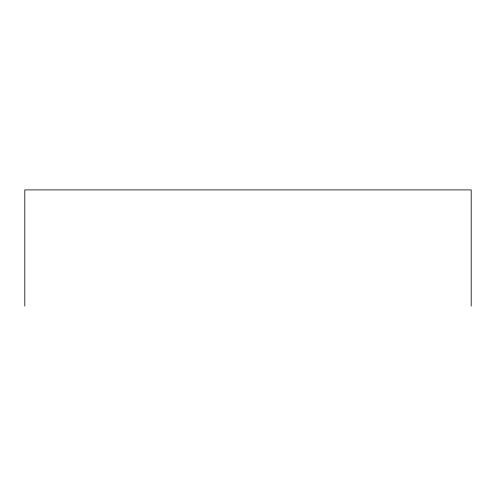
<?xml version="1.0" encoding="UTF-8"?>
<svg xmlns="http://www.w3.org/2000/svg" width="496" height="496" viewBox="0 0 496 496"><rect width="100%" height="100%" fill="white"/><g stroke="black" fill="none" stroke-linecap="round" stroke-linejoin="round"><path stroke-width="0.74" d="M471.2 306.094L471.2 189.906L24.8 189.906L24.8 306.094"/></g></svg>
